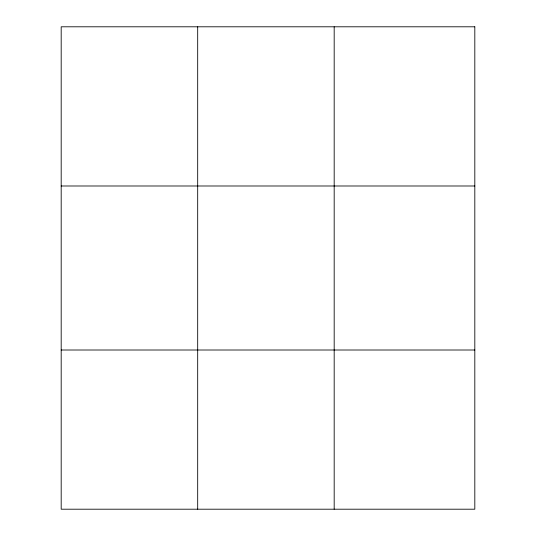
<?xml version="1.0" encoding="UTF-8"?>
<svg xmlns="http://www.w3.org/2000/svg" width="536" height="536" viewBox="0 0 536 536"><rect width="100%" height="100%" fill="white"/><g stroke="black" fill="none" stroke-linecap="round" stroke-linejoin="round"><path stroke-width="0.8" d="M197.684 26.8L197.684 509.2M334.183 26.8L334.183 509.2M61.184 185.992L474.816 185.992M61.184 350.008L474.816 350.008M474.816 26.8L474.816 509.2L61.184 509.2L61.184 26.8L474.816 26.8"/></g></svg>
